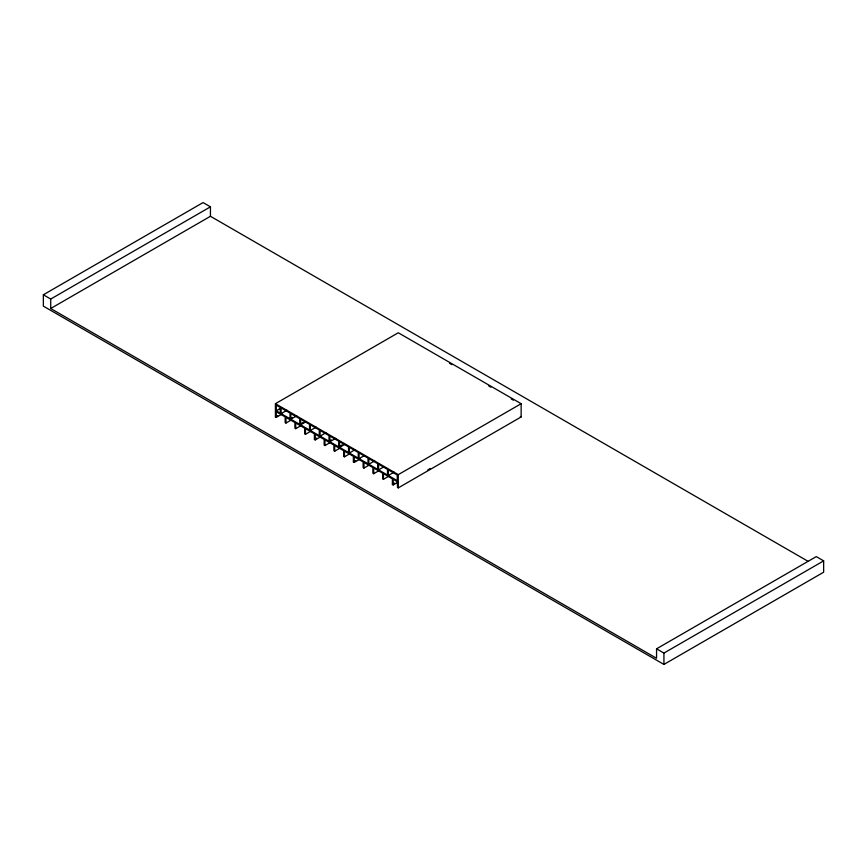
<?xml version="1.0" encoding="UTF-8"?>
<svg xmlns="http://www.w3.org/2000/svg" width="867" height="867" viewBox="0 0 867 867"><rect width="100%" height="100%" fill="white"/><g stroke="black" fill="none" stroke-linecap="round" stroke-linejoin="round"><path stroke-width="1.3" d="M210.443 206.834L50.719 299.05L50.719 308.5L656.557 658.281L656.557 648.819L816.281 556.603L823.65 560.862L823.65 572.209L663.927 664.425L43.35 306.138L43.35 294.791L203.073 202.575L210.443 206.834L210.443 216.284L808.077 561.328M50.719 308.5L210.443 216.284M275.413 403.708L398.278 332.765L521.143 403.708L521.143 416.951L398.278 487.883L397.454 487.406L397.454 481.738L393.195 479.278L393.195 484.946L392.383 484.48L392.383 478.801L383.452 473.642L383.452 479.321L382.629 478.844L382.629 473.176L373.699 468.017L373.699 473.696L372.886 473.219L372.886 467.551L363.956 462.393L363.956 468.072L363.132 467.595L363.132 461.916L354.213 456.768L354.213 462.436L353.389 461.97L353.389 456.291L344.459 451.133L344.459 456.811L343.646 456.335L343.646 450.667L334.716 445.508L334.716 451.187L333.893 450.71L333.893 445.031L324.962 439.883L324.962 445.551L324.15 445.085L324.15 439.406L315.22 434.259L315.22 439.927L314.396 439.461L314.396 433.782L305.477 428.623L305.477 434.302L304.653 433.825L304.653 428.157L295.723 422.998L295.723 428.677L294.91 428.2L294.91 422.522L285.98 417.374L285.98 423.042L285.156 422.576L285.156 416.897L276.226 411.749L276.226 417.417L275.413 416.951L275.413 403.708L398.278 474.639L521.143 403.708M276.226 410.795L280.279 413.136L280.279 407.468L276.226 405.127L276.226 410.795L280.908 408.097M275.413 416.951L277.754 415.596M292.374 417.417L290.033 418.772L290.033 413.093L281.103 407.934L281.103 413.613L286.955 410.232M276.226 417.417L282.078 414.047M303.287 422.37L299.776 424.397L299.776 418.718L290.846 413.57L290.846 419.238L296.698 415.857M285.98 423.042L290.662 420.343M300.6 424.863L309.53 430.021L309.53 424.342L300.6 419.195L300.6 424.863L306.452 421.492M295.723 428.677L301.575 425.296M310.343 430.498L319.273 435.646L319.273 429.978L310.343 424.819L310.343 430.498L316.195 427.117M305.477 434.302L311.318 430.921M314.396 439.461L316.737 438.106M331.357 439.927L329.016 441.281L329.016 435.602L320.096 430.444L320.096 436.123L325.949 432.741M315.22 439.927L321.072 436.556M342.281 444.879L338.769 446.906L338.769 441.227L329.839 436.079L329.839 441.747L335.692 438.377M324.962 445.551L329.644 442.853M339.582 447.372L348.512 452.531L348.512 446.852L339.582 441.704L339.582 447.372L344.264 444.673M334.716 451.187L340.568 447.805M349.336 453.007L358.266 458.155L358.266 452.487L349.336 447.329L349.336 453.007L355.188 449.626M344.459 456.811L350.311 453.43M353.389 461.97L355.73 460.615M359.079 458.632L368.009 463.791L368.009 458.112L359.079 452.953L359.079 458.632L363.761 455.934M354.213 462.436L360.054 459.066M368.833 464.257L377.752 469.415L377.752 463.737L368.833 458.589L368.833 464.257L374.674 460.886M363.956 468.072L368.638 465.362M378.576 469.892L387.506 475.04L387.506 469.372L378.576 464.213L378.576 469.892L383.257 467.183M373.699 473.696L379.551 470.315M388.318 475.517L397.249 480.665L397.249 474.997L388.318 469.838L388.318 475.517L394.171 472.136M383.452 479.321L389.305 475.94M392.383 484.48L394.713 483.125M393.195 484.946L397.877 482.247M427.875 469.838L430.216 468.494M656.557 648.819L663.927 653.079L823.65 560.862M449.648 363.381L451.88 364.671M488.641 385.891L490.874 387.181M511.183 398.907L513.416 400.196M520.319 416.474L521.143 416.951M281.103 413.613L290.033 418.772M290.846 419.238L299.776 424.397M320.096 436.123L329.016 441.281M329.839 441.747L338.769 446.906M43.35 294.791L50.719 299.05M663.927 653.079L663.927 664.425M398.278 474.639L398.278 487.883"/></g></svg>
